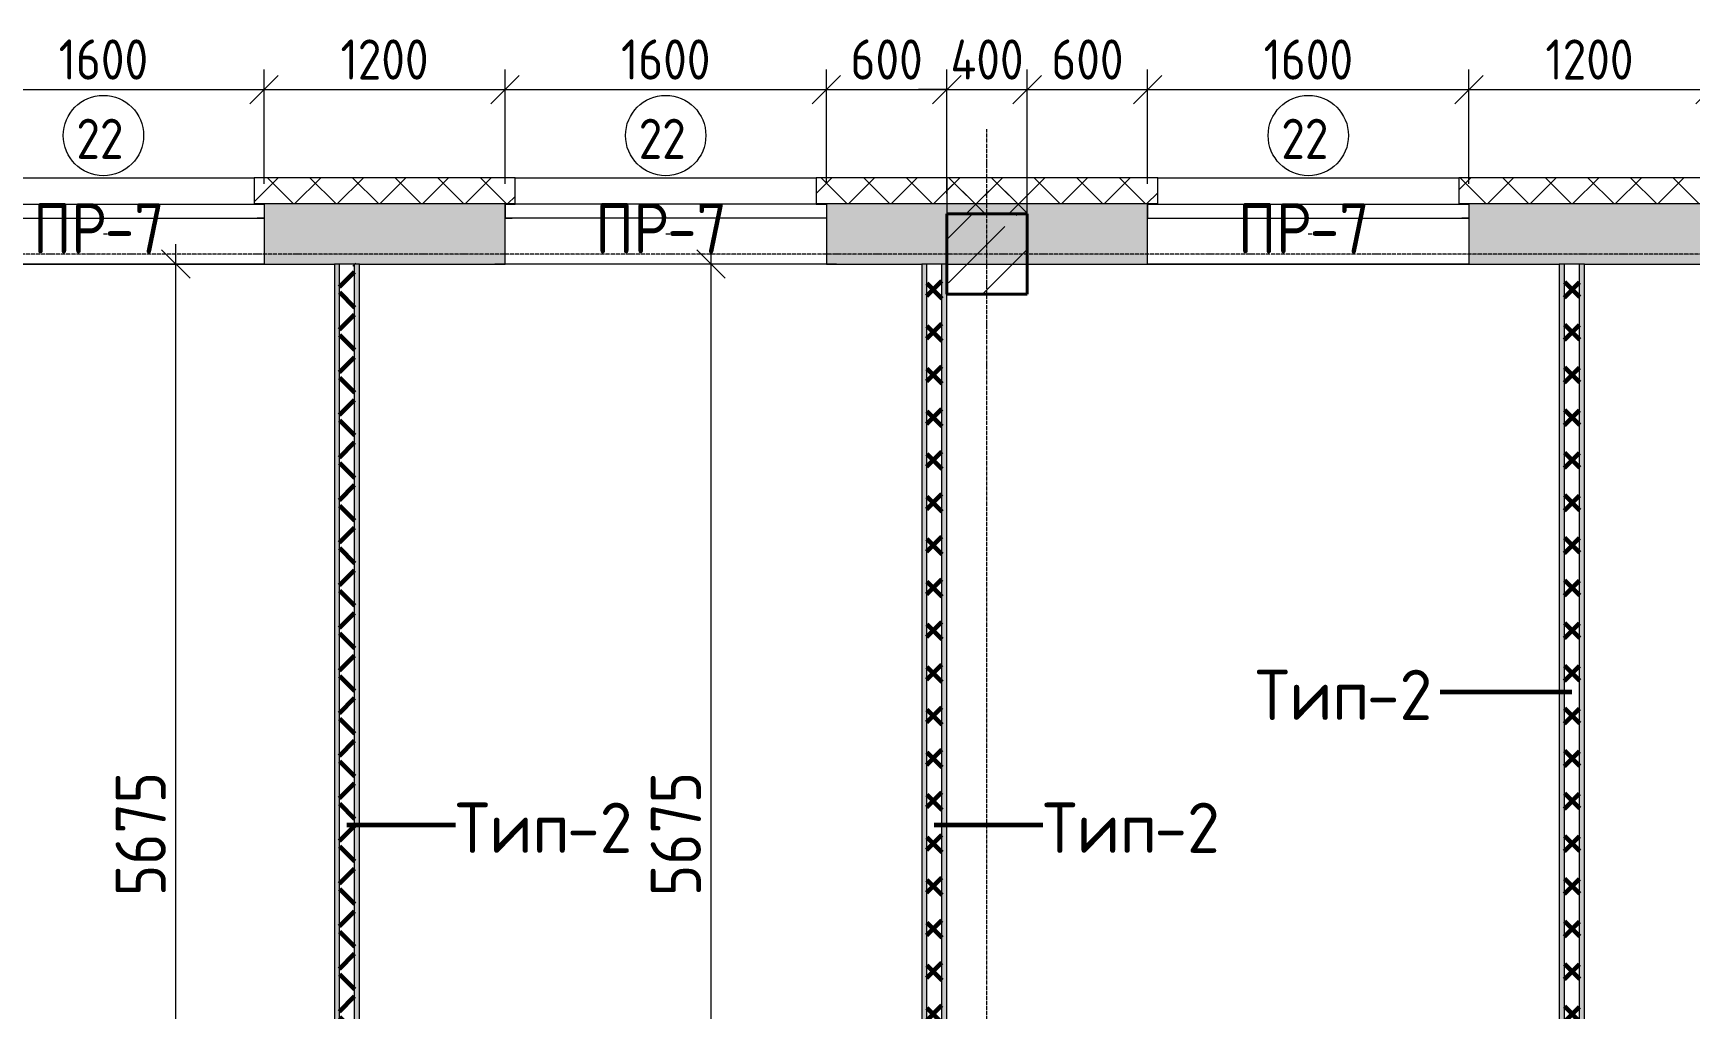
# Model space of a CAD drawing. Header units: millimetres. Extents: x -60946 to 138510, y -262288 to 24501.
# Drawn here: x 17059 to 25309, y -92302 to -87444 of the extents above; entities that cross this region are included whole.
import ezdxf

# ---------------------------------------------------------------- set-up
doc = ezdxf.new("R2010")
doc.units = ezdxf.units.MM
doc.linetypes.add('ADSK_Линия сетки', pattern=[25, 20, -2.5, 0, -2.5])
for name, color, linetype, lineweight in [('2)Тип-2', 3, 'Continuous', 60), ('_ Окна', 7, 'Continuous', 18), ('Марки', 7, 'Continuous', 20), ('Марки окон', 7, 'Continuous', 20), ('Несущие колонны', 7, 'Continuous', 18), ('Окна', 7, 'Continuous', 9), ('Оси', 7, 'Continuous', 9), ('Размеры', 7, 'Continuous', 9), ('Стены внутренние', 7, 'Continuous', 18), ('Стены наружные', 7, 'Continuous', 18), ('Стены штриховка', 7, 'Continuous', 9)]:
    doc.layers.add(name, color=color, linetype=linetype, lineweight=lineweight)
doc.styles.add('GOST Common_2', font='', dxfattribs={"width": 0.9, "height": 250})
doc.styles.add('GOST Common_3', font='', dxfattribs={"width": 0.9, "height": 200})
doc.styles.add('GOST Common_4', font='', dxfattribs={"height": 250})
doc.styles.get('GOST Common_2').set_extended_font_data('GOST Common')
doc.styles.get('GOST Common_3').set_extended_font_data('GOST Common')
doc.styles.get('GOST Common_4').set_extended_font_data('GOST Common')
doc.dimstyles.new('ADSK_Основной_2_0_1', dxfattribs={"dimscale": 304.8, "dimtxt": 201.142999, "dimasz": 0.463911, "dimexe": 0.328084, "dimexo": 0.328084, "dimgap": 0.164042, "dimtad": 1, "dimdec": 3, "dimrnd": 0.001, "dimdsep": 46, "dimtxsty": 'GOST Common_3', "dimblk1": 'OBLIQUE', "dimblk2": 'OBLIQUE', "dimsah": 1, "dimcen": 0.09, "dimdle": 0.328084, "dimazin": 2, "dimtfac": 1, "dimtdec": 4, "dimtix": 1, "dimtmove": 1, "dimatfit": 3, "dimfxl": 1, "dimtvp": 1, "dimtolj": 1, "dimtzin": 0, "dimlwd": 20, "dimlwe": 20, "dimarcsym": 2})
doc.dimstyles.new('ADSK_Основной_2_0_3', dxfattribs={"dimscale": 304.8, "dimtxt": 201.142999, "dimasz": 0.463911, "dimexe": 0.328084, "dimexo": 0.328084, "dimgap": 0.164042, "dimtad": 1, "dimdec": 3, "dimrnd": 0.001, "dimdsep": 46, "dimtxsty": 'GOST Common_2', "dimblk1": 'OBLIQUE', "dimblk2": 'OBLIQUE', "dimsah": 1, "dimcen": 0.09, "dimdle": 0.328084, "dimazin": 2, "dimtfac": 1, "dimtdec": 4, "dimtix": 1, "dimtmove": 0, "dimatfit": 3, "dimfxl": 1, "dimtvp": 1, "dimtolj": 1, "dimtzin": 0, "dimlwd": 20, "dimlwe": 20, "dimarcsym": 2})
pattern_1 = [(45, (9.36, -97949.04), (-106.066, 106.066), []), (135, (9.36, -97949.04), (-106.066, -106.066), [])]

# ---------------------------------------------------------------- blocks, each defined once
blk = doc.blocks.new('ADSK_КолоннаЖБ_Прямоугольная - 400x400 мм-1807143-Кладочный план 2-го этаж')
at = {"layer": 'Несущие колонны', "lineweight": 40}
for p, q in [((-200, 200), (200, 200)), ((-200, -200), (-200, 200)), ((200, 200), (200, -200)), ((200, -200), (-200, -200))]:
    blk.add_line(p, q, dxfattribs=at)
blk = doc.blocks.new('ОКНО L03 _2СТ_RS - ОК-5_1600х2000h-3556607-Кладочный план 2-го этаж')
at = {"layer": '_ Окна'}
for p, q in [((-838.1, -79), (761.9, -79)), ((-838.1, -149), (-838.1, -79)), ((-838.1, -79), (-803.1, -79)), ((-818.1, -79), (-38.1, -79)), ((-38.1, -79), (741.9, -79)), ((761.9, -79), (726.9, -79)), ((761.9, -149), (761.9, -79)), ((-838.1, -149), (761.9, -149)), ((-838.1, -149), (-833.1, -149)), ((-818.1, -149), (-38.1, -149)), ((-38.1, -149), (741.9, -149)), ((761.9, -149), (756.9, -149))]:
    blk.add_line(p, q, dxfattribs=at)
at = {"layer": 'Окна'}
blk.add_line((-888.1, 150), (811.9, 150), dxfattribs=at)
blk = doc.blocks.new('ОКНО L03 _2СТ_RS - ОК-5_1600х2000h-3556615-Кладочный план 2-го этаж')
at = {"layer": '_ Окна'}
for p, q in [((-838.1, 149), (761.9, 149)), ((-838.1, 149), (-838.1, 79)), ((-838.1, 149), (-833.1, 149)), ((-818.1, 149), (-38.1, 149)), ((-38.1, 149), (741.9, 149)), ((761.9, 149), (756.9, 149)), ((761.9, 149), (761.9, 79)), ((-838.1, 79), (761.9, 79)), ((-838.1, 79), (-803.1, 79)), ((-818.1, 79), (-38.1, 79)), ((-38.1, 79), (741.9, 79)), ((761.9, 79), (726.9, 79))]:
    blk.add_line(p, q, dxfattribs=at)
at = {"layer": 'Окна'}
blk.add_line((-888.1, -150), (811.9, -150), dxfattribs=at)
blk = doc.blocks.new('_Oblique')
at = {"color": 0, "linetype": 'ByBlock', "lineweight": -2}
blk.add_line((-0.5, -0.5), (0.5, 0.5), dxfattribs=at)
blk = doc.blocks.new('*D4567')
at = {"layer": 'Defpoints', "color": 0, "transparency": 16777216}
for p in [(18209.4, -87725.6), (16609.4, -88295.1), (18209.4, -88295.1)]:
    blk.add_point(p, dxfattribs=at)
at = {"layer": 'Размеры', "color": 0, "lineweight": 20, "transparency": 16777216}
for p, q in [((16609.4, -88195.1), (16609.4, -87625.6)), ((18209.4, -88195.1), (18209.4, -87625.6)), ((16509.4, -87725.6), (18309.4, -87725.6))]:
    blk.add_line(p, q, dxfattribs=at)
at = {"layer": 'Размеры', "color": 0, "lineweight": 20, "transparency": 16777216, "xscale": 141.4, "yscale": 141.4, "zscale": 141.4, "rotation": 180}
blk.add_blockref('_Oblique', (16609.4, -87725.6), dxfattribs=at)
at = {"layer": 'Размеры', "color": 0, "lineweight": 20, "transparency": 16777216, "xscale": 141.4, "yscale": 141.4, "zscale": 141.4}
blk.add_blockref('_Oblique', (18209.4, -87725.6), dxfattribs=at)
at = {"layer": 'Размеры', "color": 0, "lineweight": 9, "transparency": 16777216, "insert": (17409.4, -87575.6), "char_height": 200, "width": 560.473, "attachment_point": 5, "style": 'GOST Common_3'}
blk.add_mtext('\\A1;1600', dxfattribs=at)
blk = doc.blocks.new('*D4568')
at = {"layer": 'Defpoints', "color": 0, "transparency": 16777216}
for p in [(19409.4, -87725.6), (18209.4, -88295.1), (19409.4, -88295.1)]:
    blk.add_point(p, dxfattribs=at)
at = {"layer": 'Размеры', "color": 0, "lineweight": 20, "transparency": 16777216}
for p, q in [((18209.4, -88195.1), (18209.4, -87625.6)), ((19409.4, -88195.1), (19409.4, -87625.6)), ((18109.4, -87725.6), (19509.4, -87725.6))]:
    blk.add_line(p, q, dxfattribs=at)
at = {"layer": 'Размеры', "color": 0, "lineweight": 20, "transparency": 16777216, "xscale": 141.4, "yscale": 141.4, "zscale": 141.4, "rotation": 180}
blk.add_blockref('_Oblique', (18209.4, -87725.6), dxfattribs=at)
at = {"layer": 'Размеры', "color": 0, "lineweight": 20, "transparency": 16777216, "xscale": 141.4, "yscale": 141.4, "zscale": 141.4}
blk.add_blockref('_Oblique', (19409.4, -87725.6), dxfattribs=at)
at = {"layer": 'Размеры', "color": 0, "lineweight": 9, "transparency": 16777216, "insert": (18809.4, -87575.6), "char_height": 200, "width": 560.473, "attachment_point": 5, "style": 'GOST Common_3'}
blk.add_mtext('\\A1;1200', dxfattribs=at)
blk = doc.blocks.new('*D4569')
at = {"layer": 'Defpoints', "color": 0, "transparency": 16777216}
for p in [(21009.4, -87725.6), (19409.4, -88295.1), (21009.4, -88295.1)]:
    blk.add_point(p, dxfattribs=at)
at = {"layer": 'Размеры', "color": 0, "lineweight": 20, "transparency": 16777216}
for p, q in [((19409.4, -88195.1), (19409.4, -87625.6)), ((21009.4, -88195.1), (21009.4, -87625.6)), ((19309.4, -87725.6), (21109.4, -87725.6))]:
    blk.add_line(p, q, dxfattribs=at)
at = {"layer": 'Размеры', "color": 0, "lineweight": 20, "transparency": 16777216, "xscale": 141.4, "yscale": 141.4, "zscale": 141.4, "rotation": 180}
blk.add_blockref('_Oblique', (19409.4, -87725.6), dxfattribs=at)
at = {"layer": 'Размеры', "color": 0, "lineweight": 20, "transparency": 16777216, "xscale": 141.4, "yscale": 141.4, "zscale": 141.4}
blk.add_blockref('_Oblique', (21009.4, -87725.6), dxfattribs=at)
at = {"layer": 'Размеры', "color": 0, "lineweight": 9, "transparency": 16777216, "insert": (20209.4, -87575.6), "char_height": 200, "width": 560.473, "attachment_point": 5, "style": 'GOST Common_3'}
blk.add_mtext('\\A1;1600', dxfattribs=at)
blk = doc.blocks.new('*D4570')
at = {"layer": 'Defpoints', "color": 0, "transparency": 16777216}
for p in [(21609.4, -87725.6), (21009.4, -88295.1), (21609.4, -88344.1)]:
    blk.add_point(p, dxfattribs=at)
at = {"layer": 'Размеры', "color": 0, "lineweight": 20, "transparency": 16777216}
for p, q in [((21009.4, -88195.1), (21009.4, -87625.6)), ((21609.4, -88244.1), (21609.4, -87625.6)), ((20909.4, -87725.6), (21709.4, -87725.6))]:
    blk.add_line(p, q, dxfattribs=at)
at = {"layer": 'Размеры', "color": 0, "lineweight": 20, "transparency": 16777216, "xscale": 141.4, "yscale": 141.4, "zscale": 141.4, "rotation": 180}
blk.add_blockref('_Oblique', (21009.4, -87725.6), dxfattribs=at)
at = {"layer": 'Размеры', "color": 0, "lineweight": 20, "transparency": 16777216, "xscale": 141.4, "yscale": 141.4, "zscale": 141.4}
blk.add_blockref('_Oblique', (21609.4, -87725.6), dxfattribs=at)
at = {"layer": 'Размеры', "color": 0, "lineweight": 9, "transparency": 16777216, "insert": (21309.4, -87575.6), "char_height": 200, "width": 454.106, "attachment_point": 5, "style": 'GOST Common_3'}
blk.add_mtext('\\A1;600', dxfattribs=at)
blk = doc.blocks.new('*D4571')
at = {"layer": 'Defpoints', "color": 0, "transparency": 16777216}
for p in [(22009.4, -87725.6), (21609.4, -88344.1), (22009.4, -88344.1)]:
    blk.add_point(p, dxfattribs=at)
at = {"layer": 'Размеры', "color": 0, "lineweight": 20, "transparency": 16777216}
for p, q in [((21609.4, -88244.1), (21609.4, -87625.6)), ((22009.4, -88244.1), (22009.4, -87625.6)), ((21609.4, -87725.6), (21468, -87725.6)), ((21609.4, -87725.6), (22009.4, -87725.6)), ((22009.4, -87725.6), (22150.8, -87725.6))]:
    blk.add_line(p, q, dxfattribs=at)
at = {"layer": 'Размеры', "color": 0, "lineweight": 20, "transparency": 16777216, "xscale": 141.4, "yscale": 141.4, "zscale": 141.4}
blk.add_blockref('_Oblique', (21609.4, -87725.6), dxfattribs=at)
at = {"layer": 'Размеры', "color": 0, "lineweight": 20, "transparency": 16777216, "xscale": 141.4, "yscale": 141.4, "zscale": 141.4, "rotation": 180}
blk.add_blockref('_Oblique', (22009.4, -87725.6), dxfattribs=at)
at = {"layer": 'Размеры', "color": 0, "lineweight": 9, "transparency": 16777216, "insert": (21809.4, -87575.6), "char_height": 200, "width": 474.561, "attachment_point": 5, "style": 'GOST Common_3'}
blk.add_mtext('\\A1;400', dxfattribs=at)
blk = doc.blocks.new('*D4572')
at = {"layer": 'Defpoints', "color": 0, "transparency": 16777216}
for p in [(22609.4, -87725.6), (22009.4, -88344.1), (22609.4, -88295.1)]:
    blk.add_point(p, dxfattribs=at)
at = {"layer": 'Размеры', "color": 0, "lineweight": 20, "transparency": 16777216}
for p, q in [((22009.4, -88244.1), (22009.4, -87625.6)), ((22609.4, -88195.1), (22609.4, -87625.6)), ((21909.4, -87725.6), (22709.4, -87725.6))]:
    blk.add_line(p, q, dxfattribs=at)
at = {"layer": 'Размеры', "color": 0, "lineweight": 20, "transparency": 16777216, "xscale": 141.4, "yscale": 141.4, "zscale": 141.4, "rotation": 180}
blk.add_blockref('_Oblique', (22009.4, -87725.6), dxfattribs=at)
at = {"layer": 'Размеры', "color": 0, "lineweight": 20, "transparency": 16777216, "xscale": 141.4, "yscale": 141.4, "zscale": 141.4}
blk.add_blockref('_Oblique', (22609.4, -87725.6), dxfattribs=at)
at = {"layer": 'Размеры', "color": 0, "lineweight": 9, "transparency": 16777216, "insert": (22309.4, -87575.6), "char_height": 200, "width": 454.106, "attachment_point": 5, "style": 'GOST Common_3'}
blk.add_mtext('\\A1;600', dxfattribs=at)
blk = doc.blocks.new('*D4573')
at = {"layer": 'Defpoints', "color": 0, "transparency": 16777216}
for p in [(24209.4, -87725.6), (22609.4, -88295.1), (24209.4, -88295.1)]:
    blk.add_point(p, dxfattribs=at)
at = {"layer": 'Размеры', "color": 0, "lineweight": 20, "transparency": 16777216}
for p, q in [((22609.4, -88195.1), (22609.4, -87625.6)), ((24209.4, -88195.1), (24209.4, -87625.6)), ((22509.4, -87725.6), (24309.4, -87725.6))]:
    blk.add_line(p, q, dxfattribs=at)
at = {"layer": 'Размеры', "color": 0, "lineweight": 20, "transparency": 16777216, "xscale": 141.4, "yscale": 141.4, "zscale": 141.4, "rotation": 180}
blk.add_blockref('_Oblique', (22609.4, -87725.6), dxfattribs=at)
at = {"layer": 'Размеры', "color": 0, "lineweight": 20, "transparency": 16777216, "xscale": 141.4, "yscale": 141.4, "zscale": 141.4}
blk.add_blockref('_Oblique', (24209.4, -87725.6), dxfattribs=at)
at = {"layer": 'Размеры', "color": 0, "lineweight": 9, "transparency": 16777216, "insert": (23409.4, -87575.6), "char_height": 200, "width": 560.473, "attachment_point": 5, "style": 'GOST Common_3'}
blk.add_mtext('\\A1;1600', dxfattribs=at)
blk = doc.blocks.new('*D4574')
at = {"layer": 'Defpoints', "color": 0, "transparency": 16777216}
for p in [(25409.4, -87725.6), (24209.4, -88295.1), (25409.4, -88295.1)]:
    blk.add_point(p, dxfattribs=at)
at = {"layer": 'Размеры', "color": 0, "lineweight": 20, "transparency": 16777216}
for p, q in [((24209.4, -88195.1), (24209.4, -87625.6)), ((25409.4, -88195.1), (25409.4, -87625.6)), ((24109.4, -87725.6), (25509.4, -87725.6))]:
    blk.add_line(p, q, dxfattribs=at)
at = {"layer": 'Размеры', "color": 0, "lineweight": 20, "transparency": 16777216, "xscale": 141.4, "yscale": 141.4, "zscale": 141.4, "rotation": 180}
blk.add_blockref('_Oblique', (24209.4, -87725.6), dxfattribs=at)
at = {"layer": 'Размеры', "color": 0, "lineweight": 20, "transparency": 16777216, "xscale": 141.4, "yscale": 141.4, "zscale": 141.4}
blk.add_blockref('_Oblique', (25409.4, -87725.6), dxfattribs=at)
at = {"layer": 'Размеры', "color": 0, "lineweight": 9, "transparency": 16777216, "insert": (24809.4, -87575.6), "char_height": 200, "width": 560.473, "attachment_point": 5, "style": 'GOST Common_3'}
blk.add_mtext('\\A1;1200', dxfattribs=at)
blk = doc.blocks.new('*D4967')
at = {"layer": 'Defpoints', "color": 0, "transparency": 16777216}
for p in [(17670.2, -88594.1), (17770.2, -88594.1), (18259.4, -94269.1)]:
    blk.add_point(p, dxfattribs=at)
at = {"layer": 'Размеры', "color": 0, "lineweight": 20, "transparency": 16777216}
for p, q in [((17770.2, -94369.1), (17770.2, -88494.1)), ((17770.2, -88594.1), (17870.2, -88594.1)), ((18159.4, -94269.1), (17670.2, -94269.1))]:
    blk.add_line(p, q, dxfattribs=at)
at = {"layer": 'Размеры', "color": 0, "lineweight": 20, "transparency": 16777216, "xscale": 141.4, "yscale": 141.4, "zscale": 141.4}
for p, rotation in [((17770.2, -88594.1), 90), ((17770.2, -94269.1), 270)]:
    blk.add_blockref('_Oblique', p, dxfattribs=dict(at, rotation=rotation))
at = {"layer": 'Размеры', "color": 0, "lineweight": 9, "transparency": 16777216, "insert": (17595.2, -91431.6), "char_height": 250, "width": 605.475, "attachment_point": 5, "rotation": 90, "style": 'GOST Common_2'}
blk.add_mtext('\\A1;5675', dxfattribs=at)
blk = doc.blocks.new('*D4968')
at = {"layer": 'Defpoints', "color": 0, "transparency": 16777216}
for p in [(20534.9, -88594.1), (20434.9, -94269.1), (20684.4, -94269.1)]:
    blk.add_point(p, dxfattribs=at)
at = {"layer": 'Размеры', "color": 0, "lineweight": 20, "transparency": 16777216}
for p, q in [((20434.9, -88494.1), (20434.9, -94369.1)), ((20434.9, -88594.1), (20334.9, -88594.1)), ((20584.4, -94269.1), (20334.9, -94269.1))]:
    blk.add_line(p, q, dxfattribs=at)
at = {"layer": 'Размеры', "color": 0, "lineweight": 20, "transparency": 16777216, "xscale": 141.4, "yscale": 141.4, "zscale": 141.4}
for p, rotation in [((20434.9, -88594.1), 90), ((20434.9, -94269.1), 270)]:
    blk.add_blockref('_Oblique', p, dxfattribs=dict(at, rotation=rotation))
at = {"layer": 'Размеры', "color": 0, "lineweight": 9, "transparency": 16777216, "insert": (20259.9, -91431.6), "char_height": 250, "width": 605.475, "attachment_point": 5, "rotation": 90, "style": 'GOST Common_2'}
blk.add_mtext('\\A1;5675', dxfattribs=at)
blk = doc.blocks.new('М_окна1 - Маркировка типоразмера-1510237-Кладочный план 2-го этаж')
at = {"layer": 'Марки окон'}
blk.add_circle((0, 0), 2, dxfattribs=at)
blk = doc.blocks.new('ADSK_Марка_Отверстие - Экземпляр_Только Марка-157312-Кладочный план 2-го этаж')
at = {"layer": 'Марки'}
blk.add_line((0, 0), (0.2, 0), dxfattribs=at)

msp = doc.modelspace()

# ---------------------------------------------------------------- hatches: boundary and pattern name
at = {"layer": '2)Тип-2'}
for points in [[(18559.3615, -94294.0666), (18584.3615, -94294.0666), (18584.3615, -88594.0666), (18559.3615, -88594.0666), (18559.3615, -94269.0666)], [(18684.3615, -94294.0666), (18683.6869, -88594.0666), (18659.3615, -88594.0666), (18659.3615, -94294.0666), (18683.6869, -94294.0666)], [(21484.3615, -94294.0666), (21509.3615, -94294.0666), (21509.3615, -88594.0666), (21484.3615, -88594.0666), (21484.3615, -94269.0666)], [(21609.3615, -94294.0666), (21609.3615, -88594.0666), (21584.3615, -88594.0666), (21584.3615, -94294.0666)], [(24684.3615, -94294.0666), (24684.3615, -88594.0666), (24659.3615, -88594.0666), (24659.3615, -94294.0666)], [(24784.3615, -94294.0666), (24784.3615, -88594.0666), (24759.3615, -88594.0666), (24759.3615, -94294.0666)]]:
    msp.add_hatch(color=256, dxfattribs=at).paths.add_polyline_path(points)
h = msp.add_hatch(dxfattribs=at)
h.set_pattern_fill('FP_4', color=256, style=0, pattern_type=2)
h.set_pattern_definition(pattern_1)
h.paths.add_polyline_path([(18659.3615, -94294.0666), (18659.3615, -88594.0666), (18584.3615, -88594.0666), (18584.3615, -94294.0666)])
h = msp.add_hatch(dxfattribs=at)
h.set_pattern_fill('FP_4', color=256, style=0, pattern_type=2)
h.set_pattern_definition(pattern_1)
h.paths.add_polyline_path([(21509.3615, -94294.0666), (21584.3615, -94294.0666), (21584.3615, -88594.0666), (21509.3615, -88594.0666), (21509.3615, -94269.0666)])
h = msp.add_hatch(dxfattribs=at)
h.set_pattern_fill('FP_4', color=256, style=0, pattern_type=2)
h.set_pattern_definition(pattern_1)
h.paths.add_polyline_path([(24684.3615, -94294.0666), (24759.3615, -94294.0666), (24759.3615, -88594.0666), (24684.3615, -88594.0666), (24684.3615, -94269.0666)])
at = {"layer": 'Несущие колонны', "lineweight": 9}
h = msp.add_hatch(dxfattribs=at)
h.set_pattern_fill('FP_1', color=256, style=0, pattern_type=2)
h.set_pattern_definition([(45, (9.36, -97949.04), (-224.5064, 224.5064), []), (45, (233.87, -97949.04), (-224.5064, 224.5064), [396.875, -79.375, 3.353, -76.022])])
h.paths.add_polyline_path([(22009.3615, -88744.0666), (22009.3615, -88344.0666), (21609.3615, -88344.0666), (21609.3615, -88744.0666)])
at = {"layer": 'Стены внутренние', "lineweight": 9}
h = msp.add_hatch(dxfattribs=at)
h.set_pattern_fill('FP_2', color=256, style=0, pattern_type=2)
h.set_pattern_definition([(45, (9.36, -97949.04), (84.18955, 308.69595), [396.875, -79.375, 3.353, -76.022])])
h.paths.add_polyline_path([(41848.5876, -88594.0666), (42009.3615, -88594.0666), (42009.3615, -88294.0666), (40009.3615, -88294.0666), (40009.3615, -88344.0666), (39609.3615, -88344.0666), (39609.3615, -88294.0666), (39009.3615, -88295.0666), (39009.3615, -88594.0666), (41809.3615, -88594.0666)])
h.paths.add_polyline_path([(21509.3615, -88594.0666), (22609.3615, -88594.0666), (22609.3615, -88295.0666), (21009.3615, -88295.0666), (21009.3615, -88594.0666), (21484.3615, -88594.0666)])
h.paths.add_polyline_path([(30266.1372, -88594.0666), (31409.3615, -88594.0666), (31409.3615, -88295.0666), (30209.3615, -88295.0666), (30209.3615, -88594.0666)])
h.paths.add_polyline_path([(33161.7498, -88594.0666), (34609.3615, -88594.0666), (34609.3615, -88295.0666), (33009.3615, -88295.0666), (33009.3615, -88594.0666)])
h.paths.add_polyline_path([(37059.3615, -88594.0666), (37409.3615, -88594.0666), (37409.3615, -88295.0666), (36209.3615, -88295.0666), (36209.3615, -88594.0666), (37034.3615, -88594.0666)])
h.paths.add_polyline_path([(27609.3615, -88594.0666), (27609.3615, -88294.0666), (27009.3615, -88295.0666), (27009.3615, -88594.0666), (27370.5247, -88594.0666)])
h.paths.add_polyline_path([(28009.3615, -88594.0666), (28609.3615, -88594.0666), (28609.3615, -88295.0666), (27994.7859, -88294.0666), (27994.7859, -88344.0666), (28009.3615, -88344.0666)])
h.paths.add_polyline_path([(24659.3615, -88594.0666), (25409.3615, -88594.0666), (25409.3615, -88295.0666), (24209.3615, -88295.0666), (24209.3615, -88594.0666), (24474.9121, -88594.0666)])
h.paths.add_polyline_path([(12892.4618, -88594.0666), (14609.3615, -88594.0666), (14609.3615, -88344.0666), (15009.3615, -88344.0666), (15009.3615, -88594.0666), (15609.3615, -88594.0666), (15609.3615, -88344.0666), (16009.3615, -88344.0666), (16009.3615, -88594.0666), (16609.3615, -88594.0666), (16609.3615, -88295.0666), (12609.3615, -88294.0666), (12609.3615, -88594.0666)])
h.paths.add_polyline_path([(19409.3615, -88594.0666), (19409.3615, -88295.0666), (18209.3615, -88295.0666), (18209.3615, -88594.0666), (18684.3615, -88594.0666)])
at = {"layer": 'Стены наружные', "lineweight": 9}
h = msp.add_hatch(dxfattribs=at)
h.set_pattern_fill('FP_4', color=256, style=0, pattern_type=2)
h.set_pattern_definition(pattern_1)
h.paths.add_polyline_path([(41829.3615, -88294.0666), (41829.3615, -88164.0666), (40009.3615, -88164.0666), (40009.3615, -88294.0666), (40400.7813, -88294.0666)])
h.paths.add_polyline_path([(31459.3615, -88294.0666), (31459.3615, -88164.0666), (30159.3615, -88164.0666), (30159.3615, -88294.0666), (30266.1372, -88294.0666)])
h.paths.add_polyline_path([(37459.3615, -88294.0666), (37459.3615, -88164.0666), (36159.3615, -88164.0666), (36159.3615, -88294.0666)])
h.paths.add_polyline_path([(34659.3615, -88294.0666), (34659.3615, -88164.0666), (32959.3615, -88164.0666), (32959.3615, -88294.0666), (33161.7498, -88294.0666)])
h.paths.add_polyline_path([(39609.3615, -88294.0666), (39609.3615, -88164.0666), (38959.3615, -88164.0666), (38959.3615, -88294.0666)])
h.paths.add_polyline_path([(27609.3615, -88294.0666), (27609.3615, -88164.0666), (26959.3615, -88164.0666), (26959.3615, -88294.0666), (27370.5247, -88294.0666)])
h.paths.add_polyline_path([(24159.3615, -88294.0666), (25459.3615, -88294.0666), (25459.3615, -88164.0666), (24159.3615, -88164.0666)])
h.paths.add_polyline_path([(21579.2995, -88294.0666), (22659.3615, -88294.0666), (22659.3615, -88164.0666), (20959.3615, -88164.0666), (20959.3615, -88294.0666)])
h.paths.add_polyline_path([(27994.7859, -88294.0666), (28659.3615, -88294.0666), (28659.3615, -88164.0666), (27994.7859, -88164.0666)])
h.paths.add_polyline_path([(19459.3615, -88294.0666), (19459.3615, -88164.0666), (18159.3615, -88164.0666), (18159.3615, -88294.0666), (18683.6869, -88294.0666)])
h.paths.add_polyline_path([(15788.0744, -88294.0666), (16659.3615, -88294.0666), (16659.3615, -88164.0666), (12789.3615, -88164.0666), (12789.3615, -88294.0666), (12892.4618, -88294.0666)])
h = msp.add_hatch(dxfattribs=at)
h.set_pattern_fill('FP_4', color=256, style=0, pattern_type=2)
h.set_pattern_definition(pattern_1)
h.paths.add_polyline_path([(22009.3615, -88344.0666), (22009.3615, -88164.0666), (21609.3615, -88164.0666), (21609.3615, -88344.0666)])

# ---------------------------------------------------------------- linework, layer by layer
at = {"layer": '2)Тип-2'}
for p, q in [((24721.8615, -90724.4432), (24065.4348, -90724.4432)), ((18621.8615, -91386.032), (19162.5189, -91386.032)), ((21546.8615, -91386.032), (22087.5189, -91386.032))]:
    msp.add_line(p, q, dxfattribs=at)
at = {"layer": 'Несущие колонны', "lineweight": 9}
for p, q in [((22009.3615, -88344.0666), (21609.3615, -88344.0666)), ((21609.3615, -88344.0666), (21609.3615, -88744.0666)), ((22009.3615, -88744.0666), (22009.3615, -88344.0666)), ((21609.3615, -88744.0666), (22009.3615, -88744.0666))]:
    msp.add_line(p, q, dxfattribs=at)
at = {"layer": 'Оси', "linetype": 'ADSK_Линия сетки', "lineweight": 5}
for p, q in [((21809.3615, -108922.9178), (21809.3615, -87921.5904)), ((62525.08, -88544.0666), (-25230.7352, -88544.0666))]:
    msp.add_line(p, q, dxfattribs=at)
at = {"layer": 'Стены внутренние', "lineweight": 5}
for p, q in [((18159.3615, -88294.0666), (18159.3615, -88295.0666)), ((18159.3615, -88295.0666), (18209.3615, -88295.0666)), ((18209.3615, -88295.0666), (18209.3615, -88594.0666)), ((19409.3615, -88594.0666), (19409.3615, -88295.0666)), ((19409.3615, -88295.0666), (19459.3615, -88295.0666)), ((19459.3615, -88295.0666), (19459.3615, -88294.0666)), ((20959.3615, -88294.0666), (20959.3615, -88295.0666)), ((20959.3615, -88295.0666), (21009.3615, -88295.0666)), ((21009.3615, -88295.0666), (21009.3615, -88594.0666)), ((22609.3615, -88594.0666), (22609.3615, -88295.0666)), ((22609.3615, -88295.0666), (22659.3615, -88295.0666)), ((22659.3615, -88295.0666), (22659.3615, -88294.0666)), ((24159.3615, -88294.0666), (24159.3615, -88295.0666)), ((24159.3615, -88295.0666), (24209.3615, -88295.0666)), ((24209.3615, -88295.0666), (24209.3615, -88594.0666)), ((18209.3615, -88594.0666), (16609.3615, -88594.0666)), ((18209.3615, -88594.0666), (18559.3615, -88594.0666)), ((18559.3615, -88594.0666), (18559.3615, -94269.0666)), ((18684.3615, -88594.0666), (19409.3615, -88594.0666)), ((18684.3615, -94269.0666), (18684.3615, -88594.0666)), ((21009.3615, -88594.0666), (19409.3615, -88594.0666)), ((21009.3615, -88594.0666), (21484.3615, -88594.0666)), ((21484.3615, -88594.0666), (21484.3615, -94269.0666)), ((21609.3615, -88594.0666), (22609.3615, -88594.0666)), ((21609.3615, -94269.0666), (21609.3615, -88594.0666)), ((24209.3615, -88594.0666), (22609.3615, -88594.0666)), ((24209.3615, -88594.0666), (24659.3615, -88594.0666)), ((24659.3615, -88594.0666), (24659.3615, -94994.0666)), ((24784.3615, -88594.0666), (25409.3615, -88594.0666)), ((24784.3615, -94269.0666), (24784.3615, -88594.0666))]:
    msp.add_line(p, q, dxfattribs=at)
at = {"layer": 'Стены наружные', "lineweight": 9}
for p, q in [((16659.3615, -88164.0666), (18159.3615, -88164.0666)), ((19459.3615, -88164.0666), (18159.3615, -88164.0666)), ((18159.3615, -88164.0666), (18159.3615, -88294.0666)), ((19459.3615, -88294.0666), (19459.3615, -88164.0666)), ((19459.3615, -88164.0666), (20959.3615, -88164.0666)), ((22659.3615, -88164.0666), (20959.3615, -88164.0666)), ((20959.3615, -88164.0666), (20959.3615, -88294.0666)), ((21609.3615, -88164.0666), (21609.3615, -88344.0666)), ((22009.3615, -88344.0666), (22009.3615, -88164.0666)), ((22659.3615, -88294.0666), (22659.3615, -88164.0666)), ((22659.3615, -88164.0666), (24159.3615, -88164.0666)), ((25459.3615, -88164.0666), (24159.3615, -88164.0666)), ((24159.3615, -88164.0666), (24159.3615, -88294.0666)), ((21609.3615, -88344.0666), (22009.3615, -88344.0666))]:
    msp.add_line(p, q, dxfattribs=at)
at = {"layer": 'Стены штриховка', "lineweight": 9}
for p, q in [((19459.3615, -88294.0666), (18159.3615, -88294.0666)), ((22659.3615, -88294.0666), (20959.3615, -88294.0666)), ((25459.3615, -88294.0666), (24159.3615, -88294.0666)), ((18684.3615, -88594.0666), (18559.3615, -88594.0666)), ((18584.3615, -94294.0666), (18584.3615, -88594.0666)), ((18659.3615, -94294.0666), (18659.3615, -88594.0666)), ((21609.3615, -88594.0666), (21484.3615, -88594.0666)), ((21509.3615, -94294.0666), (21509.3615, -88594.0666)), ((21584.3615, -94294.0666), (21584.3615, -88594.0666)), ((24784.3615, -88594.0666), (24659.3615, -88594.0666)), ((24684.3615, -95019.0666), (24684.3615, -88594.0666)), ((24759.3615, -94294.0666), (24759.3615, -88594.0666))]:
    msp.add_line(p, q, dxfattribs=at)

# ---------------------------------------------------------------- block references
at = {"layer": 'Марки', "xscale": 99.99999999999993, "yscale": 99.99999999999993, "zscale": 99.99999999999993}
for p in [(17409.3615, -88444.0666), (20209.3615, -88444.0666), (23409.3615, -88444.0666)]:
    msp.add_blockref('ADSK_Марка_Отверстие - Экземпляр_Только Марка-157312-Кладочный план 2-го этаж', p, dxfattribs=at)
at = {"layer": 'Марки окон', "xscale": 99.99999999999993, "yscale": 99.99999999999993, "zscale": 99.99999999999993}
for p in [(17409.3615, -87954.0666), (20209.3615, -87954.0666), (23409.3615, -87954.0666)]:
    msp.add_blockref('М_окна1 - Маркировка типоразмера-1510237-Кладочный план 2-го этаж', p, dxfattribs=at)
at = {"layer": 'Несущие колонны', "lineweight": 40, "rotation": 89.9999999999999}
msp.add_blockref('ADSK_КолоннаЖБ_Прямоугольная - 400x400 мм-1807143-Кладочный план 2-го этаж', (21809.3615, -88544.0666), dxfattribs=at)
at = {"layer": 'Окна'}
for p in [(17447.4615, -88444.0666), (23447.4615, -88444.0666)]:
    msp.add_blockref('ОКНО L03 _2СТ_RS - ОК-5_1600х2000h-3556615-Кладочный план 2-го этаж', p, dxfattribs=at)
at = {"layer": 'Окна', "rotation": 180}
msp.add_blockref('ОКНО L03 _2СТ_RS - ОК-5_1600х2000h-3556607-Кладочный план 2-го этаж', (20171.2615, -88444.0666), dxfattribs=at)

# ---------------------------------------------------------------- texts
at = {"layer": '2)Тип-2', "color": 116, "lineweight": 9, "true_color": 0x008040, "char_height": 250, "attachment_point": 1, "style": 'GOST Common_4'}
for s, insert, width in [('Тип', (23145.4348, -90613.5162), 673.4175), ('-2', (23701.0598, -90613.5162), 432.91125), ('Тип', (19162.5189, -91275.1049), 673.4175), ('-2', (19718.1439, -91275.1049), 432.91125), ('Тип', (22087.5189, -91275.1049), 673.4175), ('-2', (22643.1439, -91275.1049), 432.91125)]:
    msp.add_mtext(s, dxfattribs=dict(at, insert=insert, width=width))
at = {"layer": 'Марки', "lineweight": 9, "char_height": 250, "attachment_point": 1, "style": 'GOST Common_2'}
for s, insert, width in [('ПР', (17059.4307, -88291.0854), 432.91125), ('-7', (17416.6182, -88291.0854), 389.620125), ('ПР', (19859.4307, -88291.0854), 432.91125), ('-7', (20216.6182, -88291.0854), 389.620125), ('ПР', (23059.4307, -88291.0854), 432.91125), ('-7', (23416.6182, -88291.0854), 389.620125)]:
    msp.add_mtext(s, dxfattribs=dict(at, insert=insert, width=width))
at = {"layer": 'Марки окон', "lineweight": 5, "char_height": 200, "width": 317.46825, "attachment_point": 1, "style": 'GOST Common_3'}
for insert in [(17274.8041, -87870.2812), (20074.8041, -87870.2812), (23274.8041, -87870.2812)]:
    msp.add_mtext('22', dxfattribs=dict(at, insert=insert))

# ---------------------------------------------------------------- dimensions: what is measured, and where the dimension line sits
at = {"layer": 'Размеры', "lineweight": 9}
for base, p1, p2, override, picture, middle in [((18209.3615, -87725.5648), (16609.3615, -88295.0666), (18209.3615, -88295.0666), {"dimpost": '<>', "dimfxl": 1600}, '*D4567', (17409.3615, -87575.5648)), ((19409.3615, -87725.5648), (18209.3615, -88295.0666), (19409.3615, -88295.0666), {"dimpost": '<>', "dimfxl": 1200}, '*D4568', (18809.3615, -87575.5648)), ((21009.3615, -87725.5648), (19409.3615, -88295.0666), (21009.3615, -88295.0666), {"dimpost": '<>', "dimfxl": 1600}, '*D4569', (20209.3615, -87575.5648)), ((21609.3615, -87725.5648), (21009.3615, -88295.0666), (21609.3615, -88344.0666), {"dimpost": '<>', "dimfxl": 601.997508}, '*D4570', (21309.3615, -87575.5648)), ((22009.3615, -87725.5648), (21609.3615, -88344.0666), (22009.3615, -88344.0666), {"dimpost": '<>', "dimfxl": 400}, '*D4571', (21809.3615, -87575.5648)), ((22609.3615, -87725.5648), (22009.3615, -88344.0666), (22609.3615, -88295.0666), {"dimpost": '<>', "dimfxl": 601.997508}, '*D4572', (22309.3615, -87575.5648)), ((24209.3615, -87725.5648), (22609.3615, -88295.0666), (24209.3615, -88295.0666), {"dimpost": '<>', "dimfxl": 1600}, '*D4573', (23409.3615, -87575.5648)), ((25409.3615, -87725.5648), (24209.3615, -88295.0666), (25409.3615, -88295.0666), {"dimpost": '<>', "dimfxl": 1200}, '*D4574', (24809.3615, -87575.5648))]:
    dim = msp.add_linear_dim(base=base, p1=p1, p2=p2, dimstyle='ADSK_Основной_2_0_1', override=override, dxfattribs=at)
    dim.commit()
    dim.dimension.update_dxf_attribs({"geometry": picture, "text_midpoint": middle})
for base, p1, p2, override, picture, middle in [((17770.2095, -88594.0666), (18259.3615, -94269.0666), (17670.2246, -88594.0666), {"dimpost": '<>', "dimfxl": 5705.497989}, '*D4967', (17595.2095, -91431.5666)), ((20434.8997, -94269.0666), (20534.8846, -88594.0666), (20684.3615, -94269.0666), {"dimpost": '<>', "dimfxl": 5676.968235}, '*D4968', (20259.8997, -91431.5666))]:
    dim = msp.add_linear_dim(base=base, p1=p1, p2=p2, angle=90, dimstyle='ADSK_Основной_2_0_3', override=override, dxfattribs=at)
    dim.commit()
    dim.dimension.update_dxf_attribs({"geometry": picture, "text_midpoint": middle})

doc.saveas('drawing.dxf')
